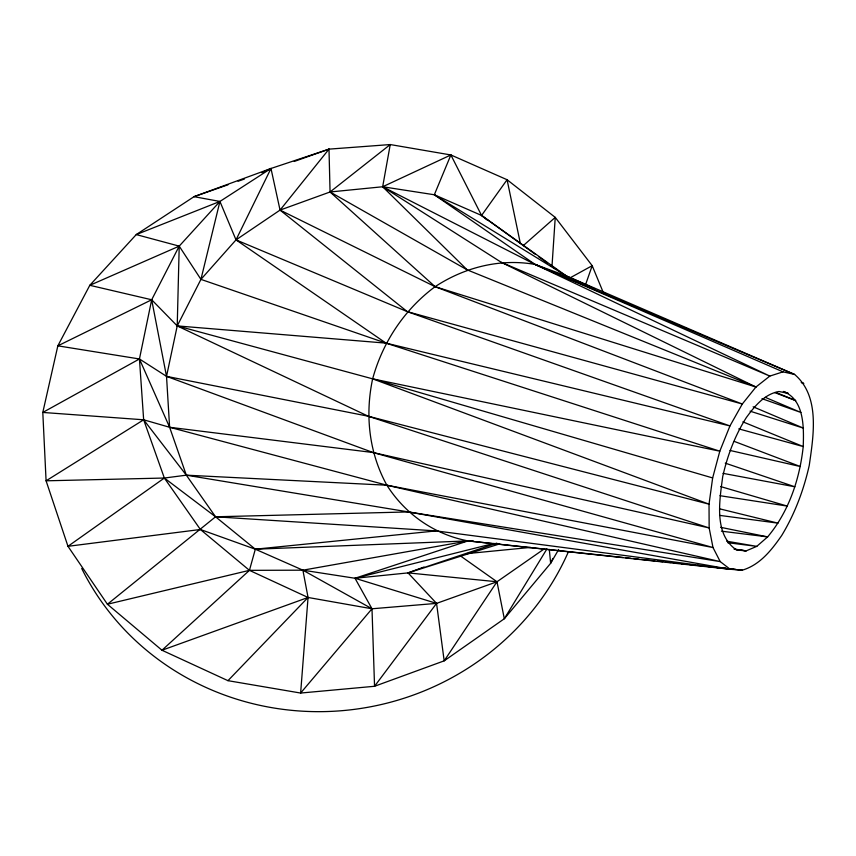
<?xml version="1.0" encoding="UTF-8"?>
<svg xmlns="http://www.w3.org/2000/svg" width="856" height="856" viewBox="0 0 856 856"><rect width="100%" height="100%" fill="white"/><g stroke="black" fill="none" stroke-linecap="round" stroke-linejoin="round"><path stroke-width="1.28" d="M543.539 549.381L496.994 581.759L436.56 603.384L371.996 608.777L302.896 570.182L255.323 549.199L215.562 516.789L186.33 475.176L169.616 427.272L166.524 376.351L177.224 325.911L179.214 246.132L219.928 201.449L270.978 168.471L328.993 149.137L390.24 144.557L450.877 154.957L507.084 179.728L555.244 217.392L592.192 265.692L603.255 292.452M552.002 266.195L555.244 217.392L523.187 245.683M200.935 279.377L179.214 246.132L89.805 285.305L151.683 299.771L177.224 325.911L372.638 378.844L719.81 451.187L386.002 343.128L200.935 279.377L219.928 201.449L136.254 234.587L179.214 246.132L151.683 299.771L139.442 358.974L42.8 412.442L57.844 345.835L89.805 285.305L136.254 234.587L194.044 196.666L219.928 201.449L236.01 239.883L407.349 311.659L742.302 404.011L435.094 286.674L330.063 191.979L390.24 144.557L382.664 186.758L434.324 194.761L535.107 264.44L794.582 374.436L783.015 371.846L769.833 376.084L755.934 387.019L742.302 404.011L729.954 425.924L719.81 451.187L712.652 477.937L709.025 504.173L709.153 527.938L712.995 547.53L720.206 561.6L730.189 569.283L742.206 570.192C759.914 565.035 771.652 550.001 781.721 535.471C794.839 513.846 803.72 490.007 809.262 465.364C813.446 435.865 820.369 396.275 794.582 374.436L566.244 275.878L535.107 264.44L382.664 186.758L330.063 191.979L280.051 210.095L236.01 239.883L200.935 279.377L177.224 325.911L368.24 416.219L709.153 527.938L373.13 452.546L169.616 427.272L143.658 419.793L42.8 412.442L46.085 480.815L67.977 546.31L107.417 604.24L161.977 650.239L227.964 680.67L300.627 693.05L374.554 686.277L444.178 660.843L504.312 618.749L550.633 563.312L558.668 549.509M585.59 284.577L592.192 265.692L570.192 277.793M783.015 371.846L535.107 264.44C500.086 258.255 464.594 267.307 435.094 286.674C404.417 309.444 382.696 342.058 372.638 378.844C364.945 414.871 368.947 452.749 386.88 485.213C405.22 514.092 434.334 534.529 468.039 540.906L730.189 569.283L408.43 511.931L186.33 475.176L164.352 478.033L46.085 480.815L143.658 419.793L139.442 358.974L57.844 345.835L151.683 299.771L166.524 376.351L373.13 452.546L712.995 547.53L386.88 485.213L169.616 427.272L139.442 358.974L166.524 376.351L368.24 416.219L709.025 504.173L372.638 378.844L712.652 477.937M595.327 289.06L566.244 275.878L434.324 194.761L450.877 154.957L481.564 215.455L487.653 220.377M552.858 558.444L550.633 563.312L549.306 549.413M546.888 548.996L504.312 618.749L496.994 581.759L460.517 555.961M228.028 184.778L194.044 196.666L270.978 168.471L280.051 210.095L435.094 286.674L755.934 387.019L467.194 269.875L330.063 191.979L328.993 149.137L280.051 210.095L407.349 311.659L729.954 425.924L386.002 343.128L177.224 325.911M227.964 680.67L308.053 597.477L302.896 570.182L249.438 570.342L107.417 604.24L215.562 516.789L408.43 511.931L720.206 561.6L386.88 485.213L186.33 475.176L143.658 419.793L164.352 478.033L200.4 529.49L249.438 570.342L308.053 597.477L371.996 608.777L374.554 686.277L436.56 603.384L408.045 572.889L355.005 578.26L302.896 570.182L468.039 540.906L473.24 540.992M467.194 269.875L382.664 186.758L450.877 154.957M261.786 172.709L270.978 168.471L236.01 239.883L386.002 343.128M423.998 567.047L408.045 572.889L496.994 581.759L444.178 660.843L436.56 603.384L355.005 578.26L371.996 608.777L300.627 693.05L308.053 597.477L161.977 650.239L249.438 570.342L255.323 549.199L436.153 530.902L730.189 569.283M294.239 161.452L328.993 149.137M238.086 181.258L244.377 179.054M496.769 543.132L408.045 572.889L499.647 543.881M623.008 557.459L468.039 540.906L355.005 578.26L494.115 543.378M466.242 553.682L530.57 547.412M468.039 540.906L255.323 549.199L200.4 529.49L67.977 546.31L164.352 478.033L215.562 516.789L436.153 530.902M625.65 557.748L630.958 558.315M633.601 558.593L638.897 559.161M641.551 559.439L654.797 560.862M657.44 561.14L662.737 561.707M665.39 561.985L670.687 562.553M673.34 562.841L678.637 563.409M681.28 563.687L686.587 564.254M689.23 564.532L694.526 565.099M697.18 565.388L702.476 565.955M705.13 566.233L710.427 566.8M713.069 567.079L718.366 567.646M721.02 567.935L726.316 568.502M728.97 568.78L742.206 570.192L738.225 569.722M723.62 567.967L726.273 568.288M730.254 568.769L735.572 569.4M721.426 531.169L767.629 536.894C788.879 511.62 799.707 479.039 803.228 446.554C803.848 427.572 804.522 399.666 783.336 391.47L788.312 393.428L778.981 391.481C764.387 394.145 754.66 406.236 746.357 417.535C734.919 435.618 727.354 455.799 722.71 476.632C719.65 500.279 713.423 534.294 736.567 550.001L746.186 550.868L756.779 546.363L767.629 536.894L720.645 527.317M727.718 542.704L756.779 546.363L726.637 541.195M719.939 515.419L778.029 523.155L719.778 508.86M734.266 549.231L746.186 550.868L734.298 549.081M719.992 495.699L787.306 506.089L720.592 486.561M723.01 473.347L794.892 486.797L725.267 463.139M730.04 450.459L800.317 466.531L734.288 441.407M738.782 428.877L803.228 446.554L742.901 421.848M750.059 411.158L803.452 428.139L753.141 406.793M761.99 398.671L800.916 412.474L765.307 397.355M774.562 392.54L795.78 400.619L776.007 392.455M801.334 382.493L803.805 383.52L801.377 382.418M382.664 186.758L501.327 262.343L769.833 376.084L535.107 264.44M434.324 194.761L481.564 215.455L566.244 275.878M603.812 292.902L606.241 294.004M501.327 262.343L755.934 387.019M535.503 254.425L481.564 215.455L507.084 179.728L520.373 243.543M538.734 256.768L547.369 262.995M550.611 265.339L556.004 269.233M562.478 273.909L566.79 277.023M568.223 552.195A267.19 256.115 -10.9 0 1 327.955 711.507A267.19 256.115 -10.9 0 1 81.705 568.47"/></g></svg>
